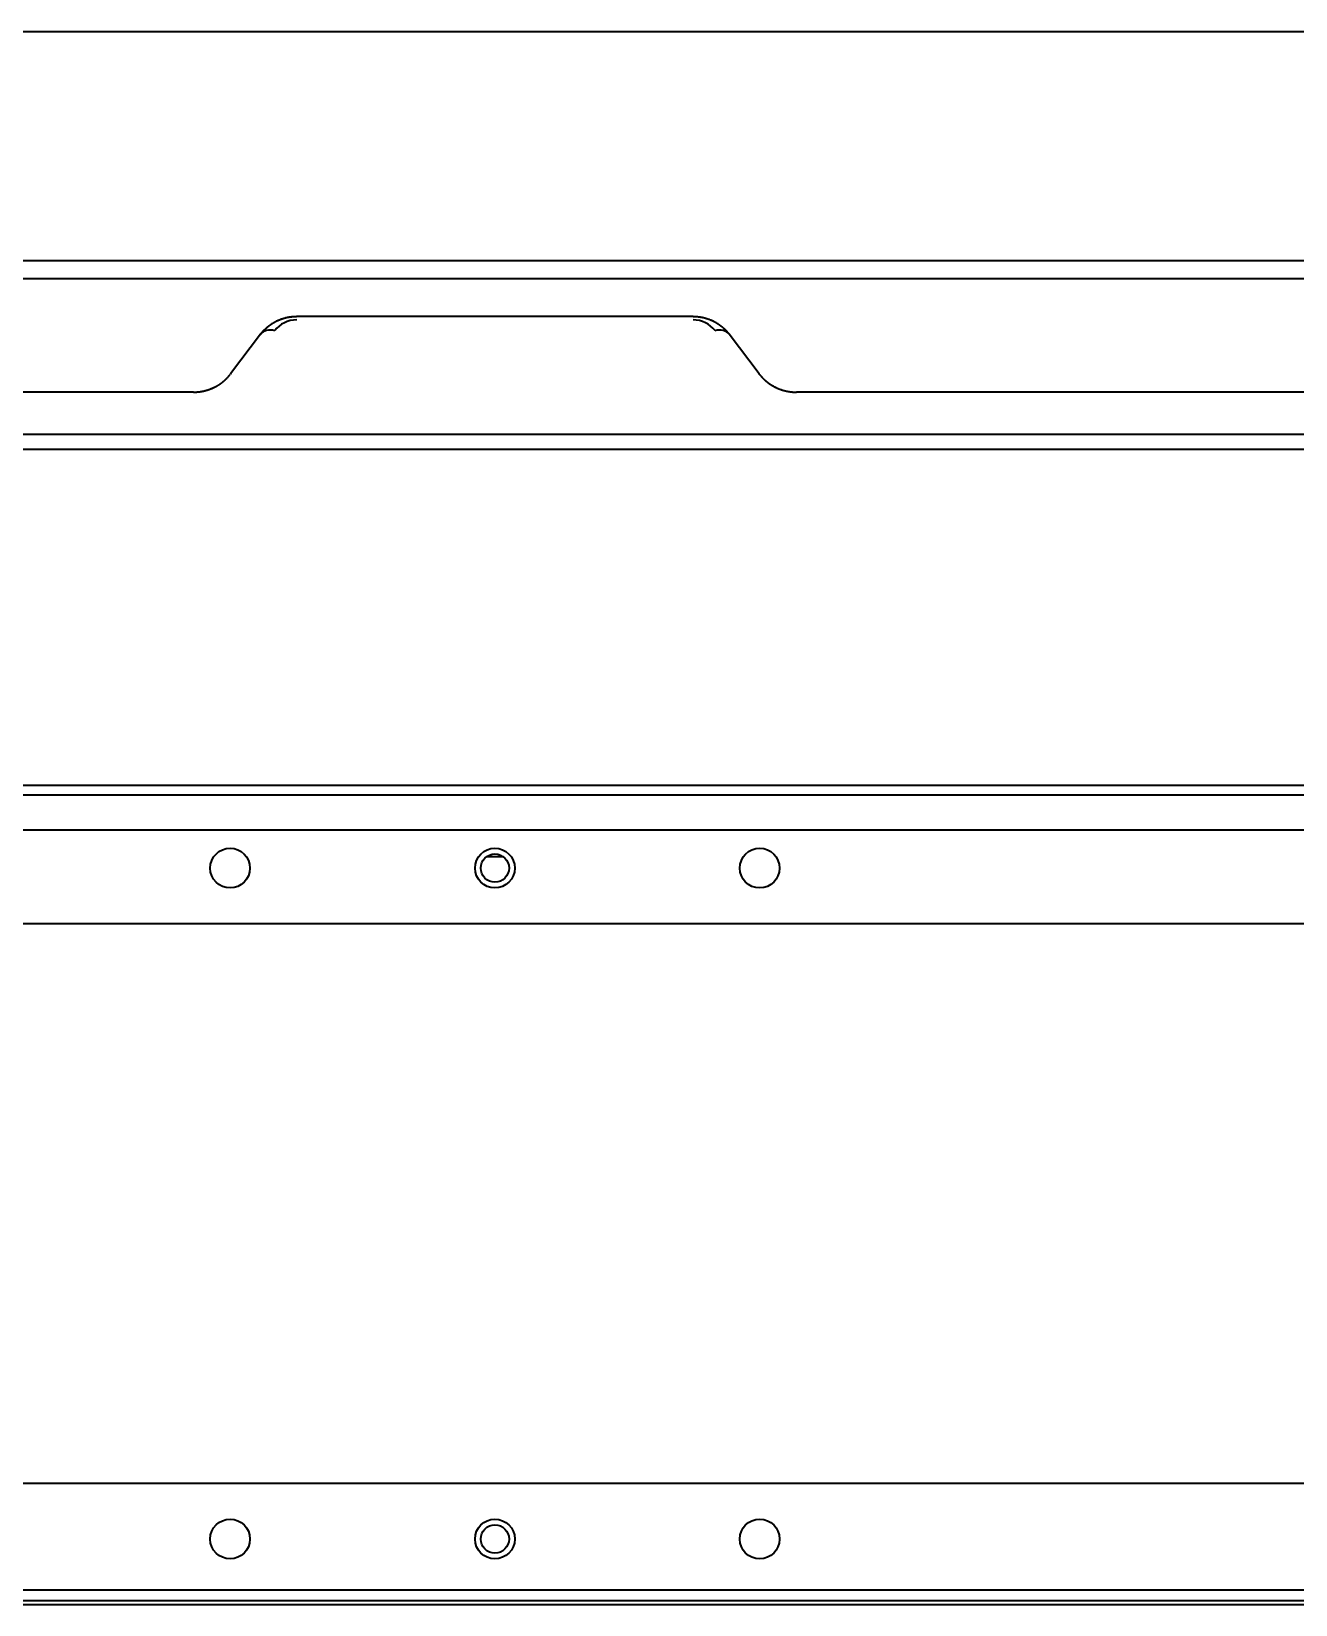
# Model space of a CAD drawing. Header units: inches. Extents: x 786 to 5755, y -850 to 3635.
# Drawn here: x 3773.2 to 3916.4, y 3373.1 to 3551.3 of the extents above; entities that cross this region are included whole.
import ezdxf

# ---------------------------------------------------------------- set-up
doc = ezdxf.new("R2010")
doc.units = ezdxf.units.IN
doc.layers.add('1', color=7, linetype='Continuous', true_color=0xffffff)
doc.layers.add('4', color=7, linetype='Continuous', true_color=0xffffff)

msp = doc.modelspace()

# ---------------------------------------------------------------- linework, layer by layer
at = {"layer": '1', "color": 7, "linetype": 'Continuous', "lineweight": 35}
for p, q in [((3593.79, 3551.32), (4057.69, 3551.32)), ((4053.46, 3525.32), (3598.02, 3525.32)), ((3595.61, 3523.32), (4055.87, 3523.32)), ((3456.24, 3465.95), (4195.24, 3465.95)), ((4189.24, 3464.82), (3461.74, 3464.82)), ((3461.74, 3460.88), (4189.24, 3460.88)), ((3824.83, 3457.87), (3826.64, 3457.87)), ((4189.24, 3450.25), (3462.24, 3450.25)), ((4189.24, 3386.85), (3462.24, 3386.85)), ((3464.24, 3374.78), (4187.24, 3374.78)), ((3464.24, 3373.58), (4187.24, 3373.58)), ((3462.24, 3373.13), (4189.24, 3373.13))]:
    msp.add_line(p, q, dxfattribs=at)
for centre, radius in [((3795.74, 3456.55), 2.25), ((3825.74, 3456.55), 2.25), ((3855.74, 3456.55), 2.25), ((3825.74, 3456.55), 1.6), ((3795.74, 3380.55), 2.25), ((3825.74, 3380.55), 2.25), ((3825.74, 3380.55), 1.6), ((3855.74, 3380.55), 2.25)]:
    msp.add_circle(centre, radius, dxfattribs=at)
at = {"layer": '4', "color": 7, "linetype": 'Continuous', "lineweight": 35}
for p, q in [((3848.2, 3519.04), (3803.28, 3519.04)), ((3799.2, 3517.03), (3795.79, 3512.52)), ((3855.69, 3512.52), (3852.28, 3517.03)), ((3795.79, 3512.52), (3795.75, 3512.46)), ((3855.73, 3512.46), (3855.69, 3512.52)), ((3791.58, 3510.46), (3468.49, 3510.46)), ((4182.99, 3510.46), (3859.9, 3510.46)), ((3468.47, 3505.7), (4183.01, 3505.7)), ((3468.47, 3505.7), (4183.01, 3505.7)), ((4184.87, 3503.95), (3466.61, 3503.95)), ((4184.87, 3503.95), (3466.61, 3503.95))]:
    msp.add_line(p, q, dxfattribs=at)
for centre, major_axis, ratio, start_param, end_param in [((3800.8, 3515.82), (-1.59, 1.21), 0.72838, 5.216321, 6.283177), ((3803.22, 3515.78), (-2.93, -0.69), 0.950644, 4.470256, 5.429553), ((3848.26, 3515.78), (2.93, -0.69), 0.950644, 0.853632, 1.812929), ((3850.68, 3515.82), (1.59, 1.21), 0.72838, 0.000008, 1.066865)]:
    msp.add_ellipse(centre, major_axis=major_axis, ratio=ratio, start_param=start_param, end_param=end_param, dxfattribs=at)
for points, knots in [([(3799.16, 3516.97), (3799.17, 3516.98), (3799.18, 3517), (3799.2, 3517.03), (3799.22, 3517.05), (3799.25, 3517.08), (3799.27, 3517.11), (3799.29, 3517.14), (3799.31, 3517.16), (3799.33, 3517.19), (3799.36, 3517.22), (3799.38, 3517.24), (3799.4, 3517.27), (3799.42, 3517.3), (3799.45, 3517.32), (3799.47, 3517.35), (3799.49, 3517.38), (3799.52, 3517.4), (3799.54, 3517.43), (3799.57, 3517.45), (3799.59, 3517.48), (3799.61, 3517.5), (3799.64, 3517.53), (3799.66, 3517.55), (3799.69, 3517.58), (3799.71, 3517.6), (3799.74, 3517.62), (3799.76, 3517.65), (3799.79, 3517.67), (3799.81, 3517.7), (3799.84, 3517.72), (3799.86, 3517.74), (3799.89, 3517.76), (3799.91, 3517.79), (3799.94, 3517.81), (3799.97, 3517.83), (3799.99, 3517.85), (3800.02, 3517.88), (3800.05, 3517.9), (3800.07, 3517.92), (3800.1, 3517.94), (3800.13, 3517.96), (3800.15, 3517.98), (3800.18, 3518), (3800.21, 3518.02), (3800.23, 3518.04), (3800.26, 3518.06), (3800.29, 3518.08), (3800.32, 3518.1), (3800.34, 3518.12), (3800.37, 3518.14), (3800.4, 3518.16), (3800.43, 3518.18), (3800.46, 3518.2), (3800.48, 3518.22), (3800.51, 3518.23), (3800.54, 3518.25), (3800.57, 3518.27), (3800.6, 3518.29), (3800.63, 3518.3), (3800.65, 3518.32), (3800.68, 3518.34), (3800.71, 3518.35), (3800.74, 3518.37), (3800.77, 3518.39), (3800.8, 3518.4), (3800.83, 3518.42), (3800.86, 3518.44), (3800.89, 3518.45), (3800.92, 3518.47), (3800.94, 3518.48), (3800.97, 3518.5), (3801, 3518.51), (3801.03, 3518.53), (3801.06, 3518.54), (3801.09, 3518.55), (3801.12, 3518.57), (3801.15, 3518.58), (3801.18, 3518.59), (3801.21, 3518.61), (3801.24, 3518.62), (3801.27, 3518.63), (3801.3, 3518.65), (3801.33, 3518.66), (3801.36, 3518.67), (3801.39, 3518.68), (3801.42, 3518.69), (3801.45, 3518.71), (3801.48, 3518.72), (3801.51, 3518.73), (3801.54, 3518.74), (3801.57, 3518.75), (3801.6, 3518.76), (3801.64, 3518.77), (3801.67, 3518.78), (3801.7, 3518.79), (3801.73, 3518.8), (3801.76, 3518.81), (3801.79, 3518.82), (3801.82, 3518.83), (3801.85, 3518.84), (3801.88, 3518.85), (3801.91, 3518.86), (3801.94, 3518.86), (3801.97, 3518.87), (3802, 3518.88), (3802.03, 3518.89), (3802.06, 3518.9), (3802.09, 3518.9), (3802.13, 3518.91), (3802.16, 3518.92), (3802.19, 3518.92), (3802.22, 3518.93), (3802.25, 3518.94), (3802.28, 3518.94), (3802.31, 3518.95), (3802.34, 3518.96), (3802.37, 3518.96), (3802.4, 3518.97), (3802.43, 3518.97), (3802.46, 3518.98), (3802.49, 3518.98), (3802.52, 3518.99), (3802.55, 3518.99), (3802.59, 3519), (3802.62, 3519), (3802.65, 3519), (3802.68, 3519.01), (3802.71, 3519.01), (3802.74, 3519.01), (3802.77, 3519.02), (3802.8, 3519.02), (3802.83, 3519.02), (3802.86, 3519.03), (3802.89, 3519.03), (3802.92, 3519.03), (3802.95, 3519.03), (3802.98, 3519.03), (3803.01, 3519.04), (3803.04, 3519.04), (3803.07, 3519.04), (3803.1, 3519.04), (3803.13, 3519.04), (3803.16, 3519.04), (3803.19, 3519.04), (3803.22, 3519.04), (3803.25, 3519.04), (3803.27, 3519.04), (3803.28, 3519.04)], [0, 0, 0, 0, 0.008172, 0.016323, 0.024452, 0.03256, 0.040646, 0.04871, 0.056753, 0.064775, 0.072776, 0.080755, 0.088713, 0.09665, 0.104566, 0.112461, 0.120335, 0.128188, 0.13602, 0.143831, 0.151622, 0.159392, 0.167141, 0.17487, 0.182579, 0.190267, 0.197934, 0.205582, 0.213209, 0.220816, 0.228403, 0.23597, 0.243517, 0.251044, 0.258551, 0.266038, 0.273506, 0.280954, 0.288383, 0.295792, 0.303181, 0.310552, 0.317903, 0.325235, 0.332547, 0.339841, 0.347116, 0.354371, 0.361608, 0.368826, 0.376026, 0.383207, 0.390369, 0.397513, 0.404638, 0.411746, 0.418835, 0.425905, 0.432958, 0.439993, 0.44701, 0.454009, 0.46099, 0.467954, 0.4749, 0.481829, 0.48874, 0.495634, 0.502511, 0.509371, 0.516213, 0.523039, 0.529848, 0.53664, 0.543415, 0.550174, 0.556916, 0.563642, 0.570352, 0.577045, 0.583722, 0.590383, 0.597028, 0.603658, 0.610272, 0.61687, 0.623452, 0.630019, 0.636571, 0.643107, 0.649629, 0.656135, 0.662627, 0.669103, 0.675565, 0.682012, 0.688445, 0.694863, 0.701267, 0.707657, 0.714033, 0.720395, 0.726743, 0.733077, 0.739398, 0.745705, 0.751999, 0.758279, 0.764546, 0.770801, 0.777042, 0.78327, 0.789486, 0.795689, 0.80188, 0.808058, 0.814224, 0.820378, 0.82652, 0.83265, 0.838769, 0.844875, 0.850971, 0.857055, 0.863127, 0.869189, 0.87524, 0.881279, 0.887308, 0.893327, 0.899335, 0.905332, 0.91132, 0.917297, 0.923265, 0.929222, 0.93517, 0.941109, 0.947038, 0.952958, 0.958869, 0.96477, 0.970663, 0.976547, 0.982423, 0.98829, 0.994149, 1, 1, 1, 1]), ([(3848.2, 3519.04), (3848.21, 3519.04), (3848.23, 3519.04), (3848.26, 3519.04), (3848.29, 3519.04), (3848.32, 3519.04), (3848.35, 3519.04), (3848.38, 3519.04), (3848.41, 3519.04), (3848.44, 3519.04), (3848.47, 3519.04), (3848.5, 3519.03), (3848.53, 3519.03), (3848.56, 3519.03), (3848.59, 3519.03), (3848.62, 3519.03), (3848.65, 3519.02), (3848.68, 3519.02), (3848.71, 3519.02), (3848.74, 3519.01), (3848.77, 3519.01), (3848.8, 3519.01), (3848.83, 3519), (3848.86, 3519), (3848.89, 3519), (3848.92, 3518.99), (3848.96, 3518.99), (3848.99, 3518.98), (3849.02, 3518.98), (3849.05, 3518.97), (3849.08, 3518.97), (3849.11, 3518.96), (3849.14, 3518.96), (3849.17, 3518.95), (3849.2, 3518.94), (3849.23, 3518.94), (3849.26, 3518.93), (3849.29, 3518.92), (3849.32, 3518.92), (3849.35, 3518.91), (3849.39, 3518.9), (3849.42, 3518.9), (3849.45, 3518.89), (3849.48, 3518.88), (3849.51, 3518.87), (3849.54, 3518.86), (3849.57, 3518.86), (3849.6, 3518.85), (3849.63, 3518.84), (3849.66, 3518.83), (3849.69, 3518.82), (3849.72, 3518.81), (3849.75, 3518.8), (3849.78, 3518.79), (3849.81, 3518.78), (3849.84, 3518.77), (3849.88, 3518.76), (3849.91, 3518.75), (3849.94, 3518.74), (3849.97, 3518.73), (3850, 3518.72), (3850.03, 3518.71), (3850.06, 3518.69), (3850.09, 3518.68), (3850.12, 3518.67), (3850.15, 3518.66), (3850.18, 3518.65), (3850.21, 3518.63), (3850.24, 3518.62), (3850.27, 3518.61), (3850.3, 3518.59), (3850.33, 3518.58), (3850.36, 3518.57), (3850.39, 3518.55), (3850.42, 3518.54), (3850.45, 3518.53), (3850.48, 3518.51), (3850.51, 3518.5), (3850.53, 3518.48), (3850.56, 3518.47), (3850.59, 3518.45), (3850.62, 3518.44), (3850.65, 3518.42), (3850.68, 3518.4), (3850.71, 3518.39), (3850.74, 3518.37), (3850.77, 3518.35), (3850.8, 3518.34), (3850.83, 3518.32), (3850.85, 3518.3), (3850.88, 3518.29), (3850.91, 3518.27), (3850.94, 3518.25), (3850.97, 3518.23), (3851, 3518.22), (3851.02, 3518.2), (3851.05, 3518.18), (3851.08, 3518.16), (3851.11, 3518.14), (3851.14, 3518.12), (3851.16, 3518.1), (3851.19, 3518.08), (3851.22, 3518.06), (3851.25, 3518.04), (3851.27, 3518.02), (3851.3, 3518), (3851.33, 3517.98), (3851.35, 3517.96), (3851.38, 3517.94), (3851.41, 3517.92), (3851.43, 3517.9), (3851.46, 3517.88), (3851.49, 3517.85), (3851.51, 3517.83), (3851.54, 3517.81), (3851.57, 3517.79), (3851.59, 3517.76), (3851.62, 3517.74), (3851.64, 3517.72), (3851.67, 3517.7), (3851.69, 3517.67), (3851.72, 3517.65), (3851.74, 3517.62), (3851.77, 3517.6), (3851.79, 3517.58), (3851.82, 3517.55), (3851.84, 3517.53), (3851.87, 3517.5), (3851.89, 3517.48), (3851.91, 3517.45), (3851.94, 3517.43), (3851.96, 3517.4), (3851.99, 3517.38), (3852.01, 3517.35), (3852.03, 3517.32), (3852.05, 3517.3), (3852.08, 3517.27), (3852.1, 3517.24), (3852.12, 3517.22), (3852.15, 3517.19), (3852.17, 3517.16), (3852.19, 3517.14), (3852.21, 3517.11), (3852.23, 3517.08), (3852.26, 3517.05), (3852.28, 3517.03), (3852.3, 3517), (3852.31, 3516.98), (3852.32, 3516.97)], [0, 0, 0, 0, 0.005851, 0.01171, 0.017577, 0.023453, 0.029337, 0.03523, 0.041131, 0.047042, 0.052962, 0.058891, 0.06483, 0.070778, 0.076735, 0.082703, 0.08868, 0.094668, 0.100665, 0.106673, 0.112692, 0.118721, 0.12476, 0.130811, 0.136873, 0.142945, 0.149029, 0.155125, 0.161231, 0.16735, 0.17348, 0.179622, 0.185776, 0.191942, 0.19812, 0.204311, 0.210514, 0.21673, 0.222958, 0.229199, 0.235454, 0.241721, 0.248001, 0.254295, 0.260602, 0.266923, 0.273257, 0.279605, 0.285967, 0.292343, 0.298733, 0.305137, 0.311555, 0.317988, 0.324435, 0.330897, 0.337373, 0.343865, 0.350371, 0.356893, 0.363429, 0.369981, 0.376548, 0.38313, 0.389728, 0.396342, 0.402972, 0.409617, 0.416278, 0.422955, 0.429648, 0.436358, 0.443084, 0.449826, 0.456585, 0.46336, 0.470152, 0.476961, 0.483787, 0.490629, 0.497489, 0.504366, 0.51126, 0.518171, 0.5251, 0.532046, 0.53901, 0.545991, 0.55299, 0.560007, 0.567042, 0.574095, 0.581165, 0.588254, 0.595362, 0.602487, 0.609631, 0.616793, 0.623974, 0.631174, 0.638392, 0.645629, 0.652884, 0.660159, 0.667453, 0.674765, 0.682097, 0.689448, 0.696819, 0.704208, 0.711617, 0.719046, 0.726494, 0.733962, 0.741449, 0.748956, 0.756483, 0.76403, 0.771597, 0.779184, 0.786791, 0.794418, 0.802066, 0.809733, 0.817421, 0.82513, 0.832859, 0.840608, 0.848378, 0.856169, 0.86398, 0.871812, 0.879665, 0.887539, 0.895434, 0.90335, 0.911287, 0.919245, 0.927224, 0.935225, 0.943247, 0.95129, 0.959354, 0.96744, 0.975548, 0.983677, 0.991828, 1, 1, 1, 1]), ([(3791.58, 3510.46), (3791.59, 3510.46), (3791.61, 3510.46), (3791.63, 3510.46), (3791.66, 3510.46), (3791.68, 3510.46), (3791.71, 3510.46), (3791.73, 3510.46), (3791.76, 3510.46), (3791.78, 3510.46), (3791.8, 3510.46), (3791.83, 3510.47), (3791.85, 3510.47), (3791.88, 3510.47), (3791.9, 3510.47), (3791.93, 3510.47), (3791.95, 3510.47), (3791.98, 3510.47), (3792, 3510.48), (3792.03, 3510.48), (3792.05, 3510.48), (3792.08, 3510.48), (3792.1, 3510.48), (3792.12, 3510.49), (3792.15, 3510.49), (3792.17, 3510.49), (3792.2, 3510.5), (3792.22, 3510.5), (3792.25, 3510.5), (3792.27, 3510.5), (3792.3, 3510.51), (3792.32, 3510.51), (3792.35, 3510.51), (3792.37, 3510.52), (3792.4, 3510.52), (3792.42, 3510.53), (3792.45, 3510.53), (3792.47, 3510.53), (3792.49, 3510.54), (3792.52, 3510.54), (3792.54, 3510.55), (3792.57, 3510.55), (3792.59, 3510.56), (3792.62, 3510.56), (3792.64, 3510.57), (3792.67, 3510.57), (3792.69, 3510.58), (3792.72, 3510.58), (3792.74, 3510.59), (3792.76, 3510.59), (3792.79, 3510.6), (3792.81, 3510.6), (3792.84, 3510.61), (3792.86, 3510.61), (3792.89, 3510.62), (3792.91, 3510.63), (3792.94, 3510.63), (3792.96, 3510.64), (3792.98, 3510.65), (3793.01, 3510.65), (3793.03, 3510.66), (3793.06, 3510.67), (3793.08, 3510.67), (3793.11, 3510.68), (3793.13, 3510.69), (3793.15, 3510.69), (3793.18, 3510.7), (3793.2, 3510.71), (3793.23, 3510.72), (3793.25, 3510.72), (3793.27, 3510.73), (3793.3, 3510.74), (3793.32, 3510.75), (3793.35, 3510.76), (3793.37, 3510.77), (3793.39, 3510.77), (3793.42, 3510.78), (3793.44, 3510.79), (3793.47, 3510.8), (3793.49, 3510.81), (3793.51, 3510.82), (3793.54, 3510.83), (3793.56, 3510.84), (3793.58, 3510.85), (3793.61, 3510.86), (3793.63, 3510.86), (3793.65, 3510.87), (3793.68, 3510.88), (3793.7, 3510.89), (3793.72, 3510.9), (3793.75, 3510.91), (3793.77, 3510.93), (3793.79, 3510.94), (3793.82, 3510.95), (3793.84, 3510.96), (3793.86, 3510.97), (3793.89, 3510.98), (3793.92, 3510.99), (3793.96, 3511.01), (3794.01, 3511.04), (3794.06, 3511.06), (3794.11, 3511.09), (3794.16, 3511.12), (3794.21, 3511.14), (3794.26, 3511.17), (3794.31, 3511.2), (3794.36, 3511.23), (3794.41, 3511.26), (3794.46, 3511.29), (3794.5, 3511.32), (3794.55, 3511.35), (3794.6, 3511.39), (3794.65, 3511.42), (3794.7, 3511.45), (3794.74, 3511.49), (3794.79, 3511.52), (3794.84, 3511.56), (3794.89, 3511.6), (3794.93, 3511.63), (3794.98, 3511.67), (3795.02, 3511.71), (3795.07, 3511.75), (3795.12, 3511.79), (3795.16, 3511.83), (3795.2, 3511.87), (3795.25, 3511.91), (3795.29, 3511.95), (3795.34, 3512), (3795.38, 3512.04), (3795.42, 3512.08), (3795.46, 3512.13), (3795.51, 3512.17), (3795.55, 3512.22), (3795.59, 3512.27), (3795.63, 3512.31), (3795.67, 3512.36), (3795.71, 3512.41), (3795.73, 3512.44), (3795.75, 3512.46)], [0, 0, 0, 0, 0.003864, 0.007731, 0.011602, 0.015475, 0.019353, 0.023234, 0.02712, 0.03101, 0.034906, 0.038806, 0.042712, 0.046623, 0.050541, 0.054465, 0.058395, 0.062333, 0.066277, 0.070229, 0.074188, 0.078155, 0.082131, 0.086115, 0.090107, 0.094109, 0.09812, 0.10214, 0.106171, 0.110211, 0.114261, 0.118322, 0.122394, 0.126477, 0.130571, 0.134676, 0.138794, 0.142923, 0.147065, 0.151219, 0.155385, 0.159565, 0.163758, 0.167964, 0.172184, 0.176417, 0.180665, 0.184927, 0.189204, 0.193495, 0.197801, 0.202122, 0.206459, 0.210811, 0.215179, 0.219562, 0.223962, 0.228379, 0.232811, 0.237261, 0.241727, 0.246211, 0.250712, 0.25523, 0.259766, 0.26432, 0.268892, 0.273482, 0.27809, 0.282717, 0.287363, 0.292027, 0.296711, 0.301413, 0.306135, 0.310877, 0.315638, 0.320419, 0.32522, 0.330041, 0.334883, 0.339745, 0.344627, 0.34953, 0.354454, 0.359399, 0.364366, 0.369353, 0.374362, 0.379392, 0.384444, 0.389518, 0.394614, 0.399732, 0.404872, 0.410034, 0.415219, 0.420426, 0.431876, 0.443469, 0.455209, 0.467096, 0.479131, 0.491315, 0.503649, 0.516135, 0.528772, 0.541563, 0.554508, 0.567608, 0.580863, 0.594275, 0.607845, 0.621572, 0.635458, 0.649503, 0.663709, 0.678075, 0.692603, 0.707293, 0.722145, 0.737161, 0.75234, 0.767683, 0.783192, 0.798865, 0.814704, 0.83071, 0.846882, 0.863221, 0.879728, 0.896403, 0.913246, 0.930258, 0.947439, 0.964789, 0.982309, 1, 1, 1, 1]), ([(3855.73, 3512.46), (3855.74, 3512.45), (3855.75, 3512.43), (3855.77, 3512.41), (3855.8, 3512.38), (3855.82, 3512.35), (3855.84, 3512.33), (3855.86, 3512.3), (3855.88, 3512.28), (3855.9, 3512.25), (3855.92, 3512.23), (3855.95, 3512.2), (3855.97, 3512.18), (3855.99, 3512.15), (3856.01, 3512.13), (3856.04, 3512.11), (3856.06, 3512.08), (3856.08, 3512.06), (3856.1, 3512.04), (3856.13, 3512.01), (3856.15, 3511.99), (3856.17, 3511.97), (3856.2, 3511.94), (3856.22, 3511.92), (3856.24, 3511.9), (3856.27, 3511.88), (3856.29, 3511.86), (3856.31, 3511.83), (3856.34, 3511.81), (3856.36, 3511.79), (3856.39, 3511.77), (3856.41, 3511.75), (3856.43, 3511.73), (3856.46, 3511.71), (3856.48, 3511.69), (3856.51, 3511.67), (3856.53, 3511.65), (3856.56, 3511.63), (3856.58, 3511.61), (3856.61, 3511.59), (3856.63, 3511.57), (3856.66, 3511.55), (3856.68, 3511.53), (3856.71, 3511.51), (3856.73, 3511.49), (3856.76, 3511.47), (3856.78, 3511.45), (3856.81, 3511.44), (3856.83, 3511.42), (3856.86, 3511.4), (3856.89, 3511.38), (3856.91, 3511.37), (3856.94, 3511.35), (3856.96, 3511.33), (3856.99, 3511.31), (3857.01, 3511.3), (3857.04, 3511.28), (3857.07, 3511.27), (3857.09, 3511.25), (3857.12, 3511.23), (3857.15, 3511.22), (3857.17, 3511.2), (3857.2, 3511.19), (3857.22, 3511.17), (3857.25, 3511.16), (3857.28, 3511.14), (3857.3, 3511.13), (3857.33, 3511.11), (3857.36, 3511.1), (3857.38, 3511.08), (3857.41, 3511.07), (3857.44, 3511.06), (3857.46, 3511.04), (3857.49, 3511.03), (3857.52, 3511.02), (3857.54, 3511), (3857.57, 3510.99), (3857.61, 3510.97), (3857.65, 3510.95), (3857.7, 3510.93), (3857.74, 3510.91), (3857.78, 3510.89), (3857.82, 3510.88), (3857.86, 3510.86), (3857.91, 3510.84), (3857.95, 3510.82), (3857.99, 3510.81), (3858.04, 3510.79), (3858.08, 3510.78), (3858.12, 3510.76), (3858.17, 3510.75), (3858.21, 3510.73), (3858.25, 3510.72), (3858.3, 3510.7), (3858.34, 3510.69), (3858.38, 3510.68), (3858.43, 3510.66), (3858.47, 3510.65), (3858.52, 3510.64), (3858.56, 3510.63), (3858.6, 3510.62), (3858.65, 3510.61), (3858.69, 3510.6), (3858.74, 3510.59), (3858.78, 3510.58), (3858.83, 3510.57), (3858.87, 3510.56), (3858.92, 3510.55), (3858.96, 3510.54), (3859, 3510.53), (3859.05, 3510.53), (3859.09, 3510.52), (3859.14, 3510.51), (3859.18, 3510.51), (3859.23, 3510.5), (3859.27, 3510.5), (3859.32, 3510.49), (3859.36, 3510.49), (3859.41, 3510.48), (3859.45, 3510.48), (3859.5, 3510.47), (3859.54, 3510.47), (3859.58, 3510.47), (3859.63, 3510.47), (3859.67, 3510.46), (3859.72, 3510.46), (3859.76, 3510.46), (3859.81, 3510.46), (3859.85, 3510.46), (3859.88, 3510.46), (3859.9, 3510.46)], [0, 0, 0, 0, 0.009454, 0.018859, 0.028216, 0.037525, 0.046785, 0.055998, 0.065162, 0.074278, 0.083346, 0.092366, 0.101338, 0.110263, 0.119139, 0.127968, 0.13675, 0.145483, 0.154169, 0.162808, 0.171399, 0.179943, 0.18844, 0.19689, 0.205292, 0.213647, 0.221956, 0.230217, 0.238432, 0.2466, 0.254721, 0.262796, 0.270824, 0.278806, 0.286741, 0.29463, 0.302473, 0.31027, 0.318021, 0.325726, 0.333385, 0.340999, 0.348567, 0.356089, 0.363566, 0.370998, 0.378385, 0.385726, 0.393023, 0.400274, 0.407481, 0.414643, 0.421761, 0.428834, 0.435863, 0.442848, 0.449789, 0.456686, 0.463539, 0.470348, 0.477114, 0.483837, 0.490516, 0.497152, 0.503745, 0.510296, 0.516804, 0.523269, 0.529692, 0.536073, 0.542412, 0.548709, 0.554965, 0.561179, 0.567351, 0.573483, 0.579574, 0.588988, 0.598328, 0.607596, 0.616792, 0.625916, 0.63497, 0.643953, 0.652868, 0.661715, 0.670494, 0.679207, 0.687854, 0.696437, 0.704956, 0.713412, 0.721807, 0.73014, 0.738414, 0.74663, 0.754787, 0.762889, 0.770934, 0.778926, 0.786864, 0.79475, 0.802586, 0.810372, 0.81811, 0.825801, 0.833446, 0.841047, 0.848605, 0.856121, 0.863597, 0.871034, 0.878434, 0.885798, 0.893127, 0.900424, 0.907689, 0.914924, 0.922131, 0.929311, 0.936466, 0.943597, 0.950707, 0.957796, 0.964867, 0.97192, 0.978959, 0.985984, 0.992997, 1, 1, 1, 1])]:
    msp.add_open_spline(points, degree=3, knots=knots, dxfattribs=at)

doc.saveas('drawing.dxf')
